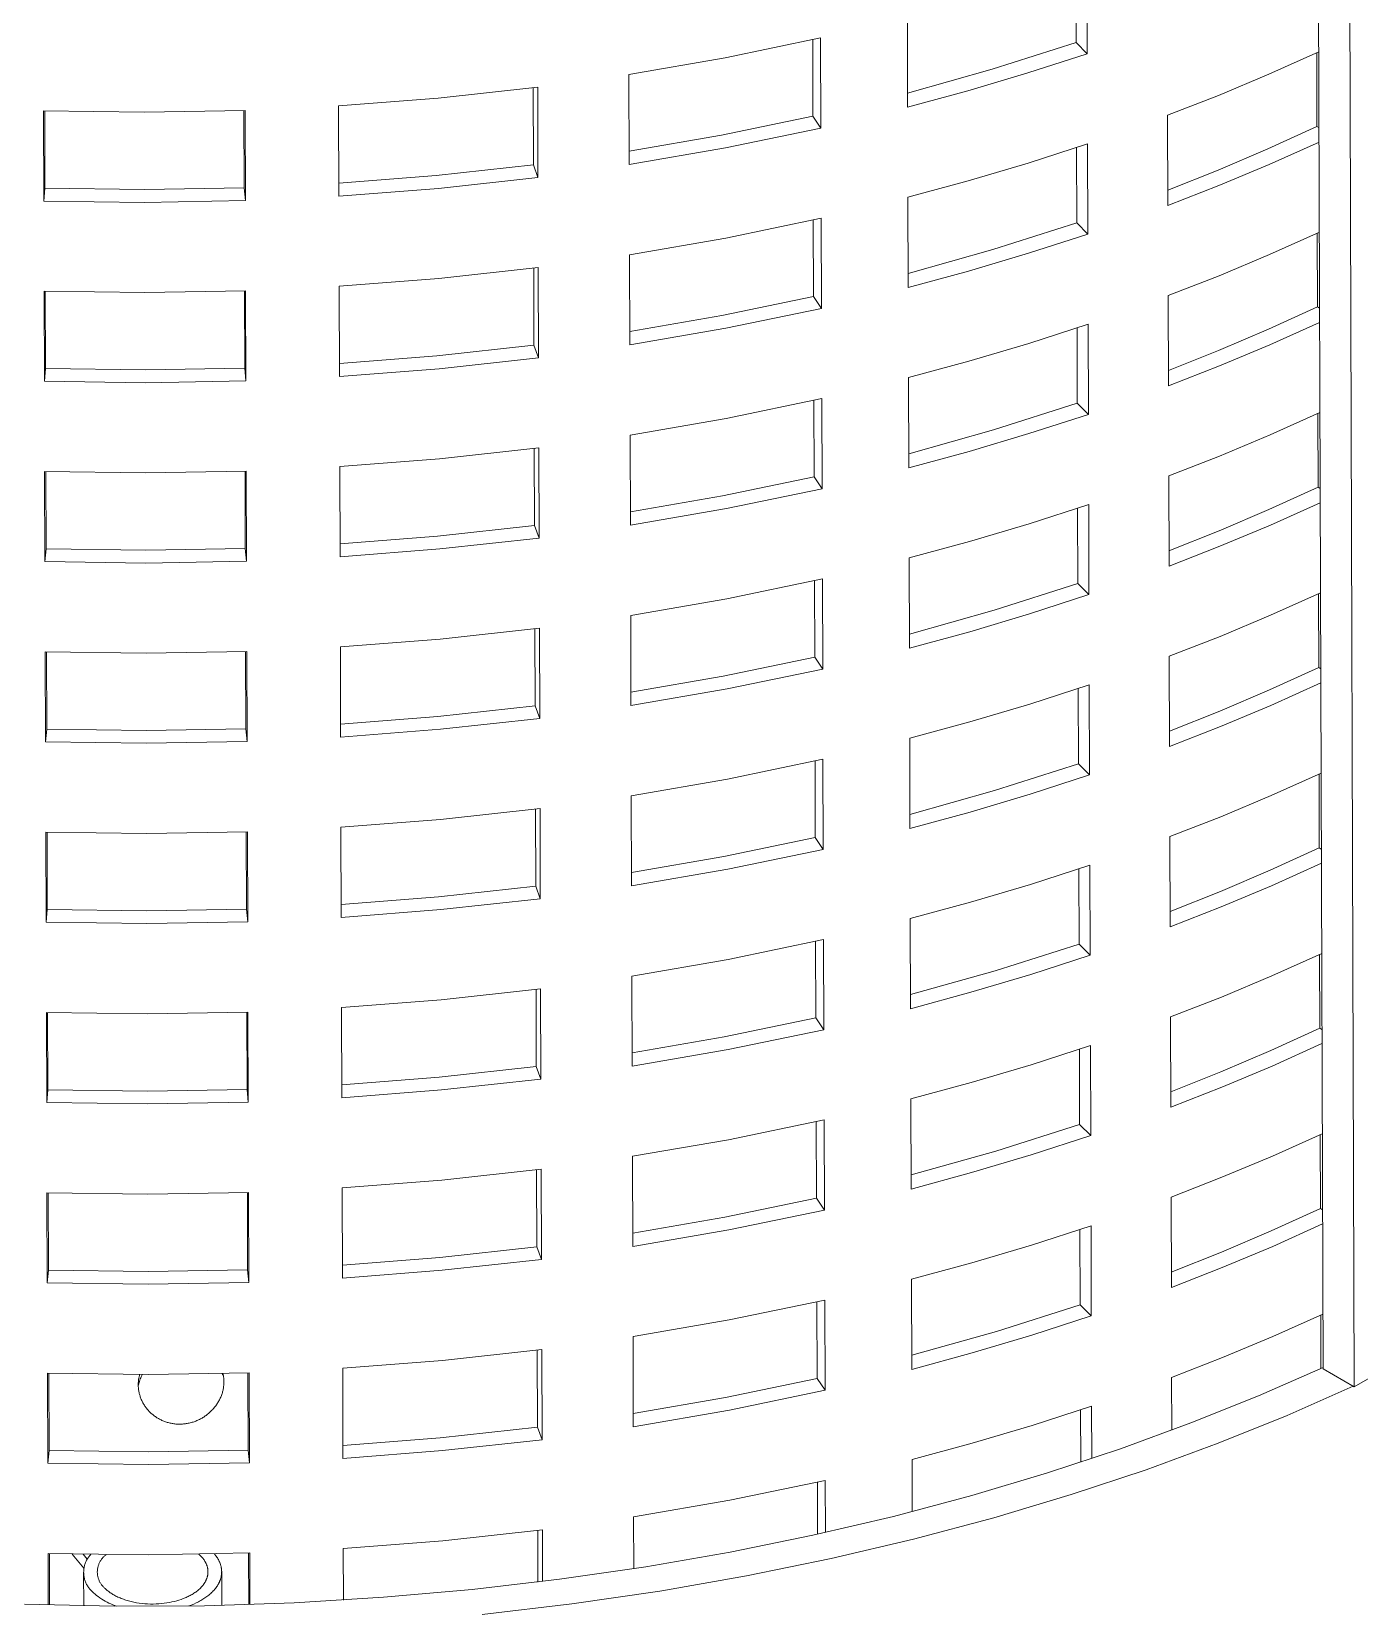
# Model space of a CAD drawing. Header units: inches. Extents: x -12 to 136, y -5 to 104.
# Drawn here: x 127.12 to 131.84, y 61.62 to 67.23 of the extents above; entities that cross this region are included whole.
import ezdxf

# ---------------------------------------------------------------- set-up
doc = ezdxf.new("R2010")
doc.units = ezdxf.units.IN
doc.layers.add('ZANO_R', color=7, linetype='Continuous', lineweight=0)

msp = doc.modelspace()

# ---------------------------------------------------------------- linework, layer by layer
at = {"layer": 'ZANO_R'}
for p, q in [((131.8254, 62.40631), (131.79017, 73.31544)), ((131.67918, 73.26937), (131.71404, 62.4706)), ((130.87426, 67.47149), (130.8753, 67.15063)), ((130.83498, 67.45833), (130.83585, 67.19004)), ((130.23633, 66.96063), (130.23529, 67.28149)), ((129.58692, 67.13623), (129.92685, 67.20681)), ((129.89871, 67.20051), (129.89958, 66.92847)), ((129.92685, 67.20681), (129.92789, 66.88595)), ((130.83585, 67.19004), (130.53754, 67.09517)), ((130.8753, 67.15063), (130.83585, 67.19004)), ((129.24483, 67.07696), (129.58692, 67.13623)), ((130.8753, 67.15063), (130.66385, 67.0822)), ((131.52148, 67.07748), (131.69891, 67.15713)), ((131.69174, 67.1538), (131.69259, 66.8914)), ((129.24587, 66.75611), (129.24483, 67.07696)), ((130.53754, 67.09517), (130.23617, 67.01057)), ((130.66385, 67.0822), (130.45082, 67.01886)), ((131.34214, 67.00224), (131.52148, 67.07748)), ((128.56659, 66.99228), (128.9202, 67.03112)), ((128.9039, 67.02908), (128.90478, 66.75485)), ((128.9202, 67.03112), (128.92124, 66.71026)), ((128.21193, 66.96462), (128.56659, 66.99228)), ((128.21296, 66.64377), (128.21193, 66.96462)), ((130.45082, 67.01886), (130.23633, 66.96063)), ((131.161, 66.93146), (131.34214, 67.00224)), ((127.16304, 66.62639), (127.16201, 66.94724)), ((127.16201, 66.94724), (127.52057, 66.94243)), ((127.16727, 66.67196), (127.16638, 66.94712)), ((127.52057, 66.94243), (127.87911, 66.94875)), ((127.87504, 66.94861), (127.87593, 66.67345)), ((127.87911, 66.94875), (127.88014, 66.62789)), ((129.89958, 66.92847), (129.57366, 66.86064)), ((129.92789, 66.88595), (129.89958, 66.92847)), ((131.16203, 66.6106), (131.161, 66.93146)), ((129.57366, 66.86064), (129.24572, 66.80332)), ((129.92789, 66.88595), (129.58795, 66.81538)), ((131.69259, 66.8914), (131.51758, 66.81153)), ((131.69978, 66.88628), (131.69259, 66.8914)), ((129.58795, 66.81538), (129.24587, 66.75611)), ((130.66488, 66.76134), (130.87633, 66.82978)), ((130.83705, 66.81662), (130.83792, 66.54833)), ((130.87633, 66.82978), (130.87737, 66.50892)), ((131.51758, 66.81153), (131.34063, 66.73606)), ((131.69995, 66.83627), (131.52252, 66.75662)), ((128.90478, 66.75485), (128.55931, 66.71684)), ((128.92124, 66.71026), (128.90478, 66.75485)), ((130.45185, 66.698), (130.66488, 66.76134)), ((131.52252, 66.75662), (131.34318, 66.68138)), ((128.55931, 66.71684), (128.21281, 66.68964)), ((128.92124, 66.71026), (128.56763, 66.67143)), ((130.23737, 66.63978), (130.45185, 66.698)), ((131.34063, 66.73606), (131.16186, 66.66503)), ((127.16304, 66.62639), (127.16727, 66.67196)), ((127.52161, 66.6672), (127.16727, 66.67196)), ((127.87593, 66.67345), (127.52161, 66.6672)), ((127.88014, 66.62789), (127.87593, 66.67345)), ((128.56763, 66.67143), (128.21296, 66.64377)), ((130.2384, 66.31892), (130.23737, 66.63978)), ((131.34318, 66.68138), (131.16203, 66.6106)), ((127.52161, 66.62157), (127.16304, 66.62639)), ((127.88014, 66.62789), (127.52161, 66.62157)), ((129.58899, 66.49452), (129.92892, 66.56509)), ((129.90078, 66.55879), (129.90166, 66.28676)), ((129.92892, 66.56509), (129.92996, 66.24424)), ((130.83792, 66.54833), (130.53962, 66.45346)), ((130.87737, 66.50892), (130.83792, 66.54833)), ((129.2469, 66.43525), (129.58899, 66.49452)), ((130.87737, 66.50892), (130.66592, 66.44049)), ((131.52356, 66.43576), (131.70098, 66.51541)), ((131.69381, 66.51209), (131.69466, 66.24969)), ((129.24794, 66.11439), (129.2469, 66.43525)), ((130.53962, 66.45346), (130.23824, 66.36885)), ((130.66592, 66.44049), (130.45289, 66.37714)), ((131.34421, 66.36053), (131.52356, 66.43576)), ((128.214, 66.32291), (128.56866, 66.35057)), ((128.56866, 66.35057), (128.92228, 66.38941)), ((128.90597, 66.38736), (128.90685, 66.11314)), ((128.92228, 66.38941), (128.92331, 66.06855)), ((130.45289, 66.37714), (130.2384, 66.31892)), ((131.16307, 66.28974), (131.34421, 66.36053)), ((127.16512, 65.98467), (127.16408, 66.30553)), ((127.16408, 66.30553), (127.52264, 66.30071)), ((127.16934, 66.03025), (127.16845, 66.3054)), ((127.52264, 66.30071), (127.88118, 66.30703)), ((127.87712, 66.3069), (127.878, 66.03173)), ((127.88118, 66.30703), (127.88222, 65.98618)), ((128.21503, 66.00206), (128.214, 66.32291)), ((129.90166, 66.28676), (129.57573, 66.21892)), ((129.92996, 66.24424), (129.59003, 66.17366)), ((129.92996, 66.24424), (129.90166, 66.28676)), ((131.1641, 65.96889), (131.16307, 66.28974)), ((131.69466, 66.24969), (131.51965, 66.16982)), ((131.70186, 66.24456), (131.69466, 66.24969)), ((129.57573, 66.21892), (129.24779, 66.16161)), ((130.66695, 66.11963), (130.8784, 66.18806)), ((130.8784, 66.18806), (130.87944, 65.86721)), ((131.70202, 66.19456), (131.52459, 66.11491)), ((129.59003, 66.17366), (129.24794, 66.11439)), ((130.83912, 66.1749), (130.83999, 65.90661)), ((131.51965, 66.16982), (131.34271, 66.09434)), ((128.56138, 66.07513), (128.21489, 66.04792)), ((128.90685, 66.11314), (128.56138, 66.07513)), ((128.92331, 66.06855), (128.5697, 66.02971)), ((128.92331, 66.06855), (128.90685, 66.11314)), ((130.45392, 66.05629), (130.66695, 66.11963)), ((131.34271, 66.09434), (131.16393, 66.02332)), ((131.52459, 66.11491), (131.34525, 66.03967)), ((127.16512, 65.98467), (127.16934, 66.03025)), ((127.52368, 66.02549), (127.16934, 66.03025)), ((127.878, 66.03173), (127.52368, 66.02549)), ((127.88222, 65.98618), (127.878, 66.03173)), ((128.5697, 66.02971), (128.21503, 66.00206)), ((130.23944, 65.99806), (130.45392, 66.05629)), ((131.34525, 66.03967), (131.1641, 65.96889)), ((127.52368, 65.97986), (127.16512, 65.98467)), ((127.88222, 65.98618), (127.52368, 65.97986)), ((130.24047, 65.67721), (130.23944, 65.99806)), ((129.59106, 65.85281), (129.931, 65.92338)), ((129.90285, 65.91708), (129.90373, 65.64504)), ((129.931, 65.92338), (129.93203, 65.60252)), ((130.83999, 65.90661), (130.54169, 65.81174)), ((130.87944, 65.86721), (130.83999, 65.90661)), ((129.24898, 65.79354), (129.59106, 65.85281)), ((130.87944, 65.86721), (130.66799, 65.79877)), ((131.52563, 65.79405), (131.70305, 65.8737)), ((131.69588, 65.87037), (131.69673, 65.60797)), ((129.25001, 65.47268), (129.24898, 65.79354)), ((130.54169, 65.81174), (130.24031, 65.72714)), ((130.66799, 65.79877), (130.45496, 65.73543)), ((131.34629, 65.71881), (131.52563, 65.79405)), ((128.57073, 65.70886), (128.92435, 65.74769)), ((128.90804, 65.74565), (128.90892, 65.47142)), ((128.92435, 65.74769), (128.92538, 65.42684)), ((130.45496, 65.73543), (130.24047, 65.67721)), ((128.21607, 65.6812), (128.57073, 65.70886)), ((128.21711, 65.36034), (128.21607, 65.6812)), ((131.16514, 65.64803), (131.34629, 65.71881)), ((127.16719, 65.34296), (127.16615, 65.66382)), ((127.16615, 65.66382), (127.52471, 65.659)), ((127.17141, 65.38853), (127.17052, 65.66369)), ((127.52471, 65.659), (127.88325, 65.66532)), ((127.87919, 65.66519), (127.88008, 65.39002)), ((127.88325, 65.66532), (127.88429, 65.34446)), ((129.90373, 65.64504), (129.5778, 65.57721)), ((129.93203, 65.60252), (129.90373, 65.64504)), ((131.16618, 65.32717), (131.16514, 65.64803)), ((129.5778, 65.57721), (129.24986, 65.5199)), ((129.93203, 65.60252), (129.5921, 65.53195)), ((131.69673, 65.60797), (131.52172, 65.5281)), ((131.70393, 65.60285), (131.69673, 65.60797)), ((129.5921, 65.53195), (129.25001, 65.47268)), ((130.66903, 65.47792), (130.88048, 65.54635)), ((130.8412, 65.53319), (130.84206, 65.2649)), ((130.88048, 65.54635), (130.88151, 65.22549)), ((131.52172, 65.5281), (131.34478, 65.45263)), ((131.70409, 65.55284), (131.52666, 65.47319)), ((128.90892, 65.47142), (128.56345, 65.43342)), ((128.92538, 65.42684), (128.90892, 65.47142)), ((130.456, 65.41457), (130.66903, 65.47792)), ((131.34478, 65.45263), (131.166, 65.3816)), ((131.52666, 65.47319), (131.34732, 65.39796)), ((128.56345, 65.43342), (128.21696, 65.40621)), ((128.92538, 65.42684), (128.57177, 65.388)), ((130.24151, 65.35635), (130.456, 65.41457)), ((131.34732, 65.39796), (131.16618, 65.32717)), ((127.16719, 65.34296), (127.17141, 65.38853)), ((127.52575, 65.33814), (127.16719, 65.34296)), ((127.52576, 65.38377), (127.17141, 65.38853)), ((127.88429, 65.34446), (127.52575, 65.33814)), ((127.88008, 65.39002), (127.52576, 65.38377)), ((127.88429, 65.34446), (127.88008, 65.39002)), ((128.57177, 65.388), (128.21711, 65.36034)), ((130.24255, 65.03549), (130.24151, 65.35635)), ((129.59313, 65.21109), (129.93307, 65.28167)), ((129.90492, 65.27537), (129.9058, 65.00333)), ((129.93307, 65.28167), (129.9341, 64.96081)), ((130.84206, 65.2649), (130.54376, 65.17003)), ((130.88151, 65.22549), (130.84206, 65.2649)), ((131.5277, 65.15234), (131.70513, 65.23199)), ((131.69796, 65.22866), (131.6988, 64.96626)), ((129.25105, 65.15182), (129.59313, 65.21109)), ((130.54376, 65.17003), (130.24238, 65.08543)), ((130.88151, 65.22549), (130.67006, 65.15706)), ((129.25208, 64.83097), (129.25105, 65.15182)), ((130.67006, 65.15706), (130.45703, 65.09372)), ((131.34836, 65.0771), (131.5277, 65.15234)), ((128.21814, 65.03949), (128.57281, 65.06714)), ((128.57281, 65.06714), (128.92642, 65.10598)), ((128.91011, 65.10394), (128.911, 64.82971)), ((128.92642, 65.10598), (128.92746, 64.78512)), ((130.45703, 65.09372), (130.24255, 65.03549)), ((131.16721, 65.00632), (131.34836, 65.0771)), ((127.16926, 64.70125), (127.16822, 65.0221)), ((127.16822, 65.0221), (127.52679, 65.01729)), ((127.17349, 64.74682), (127.1726, 65.02198)), ((127.52679, 65.01729), (127.88532, 65.02361)), ((127.88126, 65.02347), (127.88215, 64.74831)), ((127.88532, 65.02361), (127.88636, 64.70275)), ((128.21918, 64.71863), (128.21814, 65.03949)), ((129.9058, 65.00333), (129.57987, 64.9355)), ((129.9341, 64.96081), (129.9058, 65.00333)), ((131.16825, 64.68546), (131.16721, 65.00632)), ((129.9341, 64.96081), (129.59417, 64.89024)), ((131.6988, 64.96626), (131.5238, 64.88639)), ((131.706, 64.96114), (131.6988, 64.96626)), ((129.57987, 64.9355), (129.25193, 64.87818)), ((129.59417, 64.89024), (129.25208, 64.83097)), ((130.6711, 64.8362), (130.88255, 64.90464)), ((130.84327, 64.89148), (130.84414, 64.62319)), ((130.88255, 64.90464), (130.88358, 64.58378)), ((131.70616, 64.91113), (131.52874, 64.83148)), ((130.45807, 64.77286), (130.6711, 64.8362)), ((131.5238, 64.88639), (131.34685, 64.81092)), ((128.56552, 64.7917), (128.21903, 64.7645)), ((128.911, 64.82971), (128.56552, 64.7917)), ((128.92746, 64.78512), (128.57384, 64.74629)), ((128.92746, 64.78512), (128.911, 64.82971)), ((131.34685, 64.81092), (131.16807, 64.73989)), ((131.52874, 64.83148), (131.34939, 64.75624)), ((127.16926, 64.70125), (127.17349, 64.74682)), ((127.52783, 64.74206), (127.17349, 64.74682)), ((127.88215, 64.74831), (127.52783, 64.74206)), ((127.88636, 64.70275), (127.88215, 64.74831)), ((128.57384, 64.74629), (128.21918, 64.71863)), ((130.24358, 64.71464), (130.45807, 64.77286)), ((131.34939, 64.75624), (131.16825, 64.68546)), ((127.52782, 64.69643), (127.16926, 64.70125)), ((127.88636, 64.70275), (127.52782, 64.69643)), ((130.24462, 64.39378), (130.24358, 64.71464)), ((129.59521, 64.56938), (129.93514, 64.63995)), ((129.90699, 64.63365), (129.90787, 64.36162)), ((129.93514, 64.63995), (129.93618, 64.3191)), ((130.84414, 64.62319), (130.54583, 64.52832)), ((130.88358, 64.58378), (130.84414, 64.62319)), ((129.25312, 64.51011), (129.59521, 64.56938)), ((130.88358, 64.58378), (130.67213, 64.51535)), ((131.52977, 64.51062), (131.7072, 64.59027)), ((131.70003, 64.58695), (131.70088, 64.32455)), ((129.25416, 64.18925), (129.25312, 64.51011)), ((130.54583, 64.52832), (130.24446, 64.44372)), ((130.67213, 64.51535), (130.4591, 64.452)), ((131.35043, 64.43539), (131.52977, 64.51062)), ((128.57488, 64.42543), (128.92849, 64.46427)), ((128.91218, 64.46222), (128.91307, 64.188)), ((128.92849, 64.46427), (128.92953, 64.14341)), ((130.4591, 64.452), (130.24462, 64.39378)), ((128.22021, 64.39777), (128.57488, 64.42543)), ((128.22125, 64.07692), (128.22021, 64.39777)), ((131.16928, 64.3646), (131.35043, 64.43539)), ((127.17133, 64.05953), (127.1703, 64.38039)), ((127.1703, 64.38039), (127.52886, 64.37557)), ((127.17556, 64.10511), (127.17467, 64.38026)), ((127.52886, 64.37557), (127.8874, 64.3819)), ((127.88333, 64.38176), (127.88422, 64.10659)), ((127.8874, 64.3819), (127.88843, 64.06104)), ((129.90787, 64.36162), (129.58194, 64.29378)), ((129.93618, 64.3191), (129.90787, 64.36162)), ((131.17032, 64.04375), (131.16928, 64.3646)), ((129.58194, 64.29378), (129.254, 64.23647)), ((129.93618, 64.3191), (129.59624, 64.24852)), ((131.70088, 64.32455), (131.52587, 64.24468)), ((131.70807, 64.31942), (131.70088, 64.32455)), ((129.59624, 64.24852), (129.25416, 64.18925)), ((130.67317, 64.19449), (130.88462, 64.26292)), ((130.84534, 64.24977), (130.84621, 63.98147)), ((130.88462, 64.26292), (130.88566, 63.94207)), ((131.52587, 64.24468), (131.34892, 64.16921)), ((131.70823, 64.26942), (131.53081, 64.18977)), ((128.91307, 64.188), (128.56759, 64.14999)), ((128.92953, 64.14341), (128.91307, 64.188)), ((130.46014, 64.13115), (130.67317, 64.19449)), ((131.34892, 64.16921), (131.17014, 64.09818)), ((131.53081, 64.18977), (131.35147, 64.11453)), ((127.17133, 64.05953), (127.17556, 64.10511)), ((127.5299, 64.10035), (127.17556, 64.10511)), ((127.88422, 64.10659), (127.5299, 64.10035)), ((127.88843, 64.06104), (127.88422, 64.10659)), ((128.56759, 64.14999), (128.2211, 64.12278)), ((128.57591, 64.10457), (128.22125, 64.07692)), ((128.92953, 64.14341), (128.57591, 64.10457)), ((130.24565, 64.07292), (130.46014, 64.13115)), ((131.35147, 64.11453), (131.17032, 64.04375)), ((127.52989, 64.05472), (127.17133, 64.05953)), ((127.88843, 64.06104), (127.52989, 64.05472)), ((130.24669, 63.75207), (130.24565, 64.07292)), ((129.59728, 63.92767), (129.93721, 63.99824)), ((129.93721, 63.99824), (129.93825, 63.67739)), ((129.90907, 63.99194), (129.90994, 63.7199)), ((130.84621, 63.98147), (130.5479, 63.8866)), ((130.88566, 63.94207), (130.67421, 63.87363)), ((130.88566, 63.94207), (130.84621, 63.98147)), ((131.53184, 63.86891), (131.70927, 63.94856)), ((131.7021, 63.94523), (131.70295, 63.68283)), ((129.25519, 63.8684), (129.59728, 63.92767)), ((130.5479, 63.8866), (130.24653, 63.802)), ((129.25623, 63.54754), (129.25519, 63.8684)), ((130.67421, 63.87363), (130.46118, 63.81029)), ((131.3525, 63.79367), (131.53184, 63.86891)), ((128.22229, 63.75606), (128.57695, 63.78372)), ((128.57695, 63.78372), (128.93056, 63.82255)), ((128.91426, 63.82051), (128.91514, 63.54628)), ((128.93056, 63.82255), (128.9316, 63.5017)), ((130.46118, 63.81029), (130.24669, 63.75207)), ((131.17136, 63.72289), (131.3525, 63.79367)), ((127.1734, 63.41782), (127.17237, 63.73868)), ((127.17237, 63.73868), (127.53093, 63.73386)), ((127.17763, 63.46339), (127.17674, 63.73855)), ((127.53093, 63.73386), (127.88947, 63.74018)), ((127.8854, 63.74005), (127.88629, 63.46488)), ((127.88947, 63.74018), (127.8905, 63.41933)), ((128.22332, 63.4352), (128.22229, 63.75606)), ((129.90994, 63.7199), (129.58402, 63.65207)), ((129.93825, 63.67739), (129.90994, 63.7199)), ((131.17239, 63.40204), (131.17136, 63.72289)), ((129.93825, 63.67739), (129.59831, 63.60681)), ((131.70295, 63.68283), (131.52794, 63.60296)), ((131.71014, 63.67771), (131.70295, 63.68283)), ((129.58402, 63.65207), (129.25608, 63.59476)), ((129.59831, 63.60681), (129.25623, 63.54754)), ((130.67524, 63.55278), (130.88669, 63.62121)), ((130.84741, 63.60805), (130.84828, 63.33976)), ((130.88669, 63.62121), (130.88773, 63.30035)), ((131.52794, 63.60296), (131.35099, 63.52749)), ((131.71031, 63.6277), (131.53288, 63.54806)), ((128.91514, 63.54628), (128.56967, 63.50828)), ((128.9316, 63.5017), (128.91514, 63.54628)), ((130.46221, 63.48943), (130.67524, 63.55278)), ((131.53288, 63.54806), (131.35354, 63.47282)), ((128.56967, 63.50828), (128.22317, 63.48107)), ((128.9316, 63.5017), (128.57799, 63.46286)), ((130.24773, 63.43121), (130.46221, 63.48943)), ((131.35099, 63.52749), (131.17222, 63.45646)), ((127.1734, 63.41782), (127.17763, 63.46339)), ((127.53197, 63.45863), (127.17763, 63.46339)), ((127.88629, 63.46488), (127.53197, 63.45863)), ((127.8905, 63.41933), (127.88629, 63.46488)), ((128.57799, 63.46286), (128.22332, 63.4352)), ((130.24876, 63.11035), (130.24773, 63.43121)), ((131.35354, 63.47282), (131.17239, 63.40204)), ((127.53197, 63.413), (127.1734, 63.41782)), ((127.8905, 63.41933), (127.53197, 63.413)), ((129.59935, 63.28595), (129.93928, 63.35653)), ((129.91114, 63.35023), (129.91202, 63.07819)), ((129.93928, 63.35653), (129.94032, 63.03567)), ((130.84828, 63.33976), (130.54998, 63.24489)), ((130.88773, 63.30035), (130.84828, 63.33976)), ((129.25726, 63.22668), (129.59935, 63.28595)), ((130.88773, 63.30035), (130.67628, 63.23192)), ((131.53392, 63.2272), (131.71134, 63.30685)), ((131.70417, 63.30352), (131.70502, 63.04112)), ((129.2583, 62.90583), (129.25726, 63.22668)), ((130.54998, 63.24489), (130.2486, 63.16029)), ((130.67628, 63.23192), (130.46325, 63.16858)), ((131.35457, 63.15196), (131.53392, 63.2272)), ((128.57902, 63.142), (128.93264, 63.18084)), ((128.91633, 63.1788), (128.91721, 62.90457)), ((128.93264, 63.18084), (128.93367, 62.85998)), ((130.46325, 63.16858), (130.24876, 63.11035)), ((131.17343, 63.08118), (131.35457, 63.15196)), ((127.17548, 62.77611), (127.17444, 63.09696)), ((127.17444, 63.09696), (127.533, 63.09215)), ((127.1797, 62.82168), (127.17881, 63.09684)), ((127.533, 63.09215), (127.89154, 63.09847)), ((127.88748, 63.09833), (127.88836, 62.82317)), ((127.89154, 63.09847), (127.89258, 62.77761)), ((128.22436, 63.11435), (128.57902, 63.142)), ((128.22539, 62.79349), (128.22436, 63.11435)), ((129.91202, 63.07819), (129.58609, 63.01036)), ((129.94032, 63.03567), (129.91202, 63.07819)), ((131.17446, 62.76032), (131.17343, 63.08118)), ((131.70502, 63.04112), (131.53001, 62.96125)), ((131.71222, 63.036), (131.70502, 63.04112)), ((129.58609, 63.01036), (129.25815, 62.95305)), ((129.94032, 63.03567), (129.60039, 62.9651)), ((131.71238, 62.98599), (131.53495, 62.90634)), ((129.60039, 62.9651), (129.2583, 62.90583)), ((130.67731, 62.91107), (130.88876, 62.9795)), ((130.84948, 62.96634), (130.85035, 62.69805)), ((130.88876, 62.9795), (130.8898, 62.65864)), ((131.53001, 62.96125), (131.35307, 62.88578)), ((128.91721, 62.90457), (128.57174, 62.86656)), ((128.93367, 62.85998), (128.91721, 62.90457)), ((130.46428, 62.84772), (130.67731, 62.91107)), ((131.35307, 62.88578), (131.17429, 62.81475)), ((131.53495, 62.90634), (131.35561, 62.8311)), ((127.17548, 62.77611), (127.1797, 62.82168)), ((127.53404, 62.81692), (127.1797, 62.82168)), ((127.88836, 62.82317), (127.53404, 62.81692)), ((127.89258, 62.77761), (127.88836, 62.82317)), ((128.57174, 62.86656), (128.22525, 62.83936)), ((128.58006, 62.82115), (128.22539, 62.79349)), ((128.93367, 62.85998), (128.58006, 62.82115)), ((130.2498, 62.7895), (130.46428, 62.84772)), ((131.35561, 62.8311), (131.17446, 62.76032)), ((127.53404, 62.77129), (127.17548, 62.77611)), ((127.89258, 62.77761), (127.53404, 62.77129)), ((130.25083, 62.46864), (130.2498, 62.7895)), ((129.60142, 62.64424), (129.94136, 62.71482)), ((129.91321, 62.70851), (129.91409, 62.43648)), ((129.94136, 62.71482), (129.94239, 62.39396)), ((130.85035, 62.69805), (130.55205, 62.60318)), ((130.8898, 62.65864), (130.67835, 62.59021)), ((130.8898, 62.65864), (130.85035, 62.69805)), ((131.53599, 62.58549), (131.71341, 62.66513)), ((131.70624, 62.66181), (131.70686, 62.47231)), ((129.25934, 62.58497), (129.60142, 62.64424)), ((130.55205, 62.60318), (130.25067, 62.51858)), ((130.67835, 62.59021), (130.46532, 62.52686)), ((128.58109, 62.50029), (128.93471, 62.53913)), ((128.9184, 62.53708), (128.91928, 62.26286)), ((128.93471, 62.53913), (128.93574, 62.21827)), ((129.26037, 62.26411), (129.25934, 62.58497)), ((131.35665, 62.51025), (131.53599, 62.58549)), ((128.22643, 62.47263), (128.58109, 62.50029)), ((130.46532, 62.52686), (130.25083, 62.46864)), ((131.1755, 62.43947), (131.35665, 62.51025)), ((132.03419, 62.52775), (131.8254, 62.40631)), ((127.17755, 62.13439), (127.17651, 62.45525)), ((127.17651, 62.45525), (127.53507, 62.45043)), ((127.18177, 62.17997), (127.18088, 62.45513)), ((127.49956, 62.42494), (127.49927, 62.42062)), ((127.49998, 62.42924), (127.49956, 62.42494)), ((127.50054, 62.43352), (127.49998, 62.42924)), ((127.50125, 62.43779), (127.50054, 62.43352)), ((127.50209, 62.44203), (127.50125, 62.43779)), ((127.50204, 62.42157), (127.50327, 62.42584)), ((127.50307, 62.44624), (127.50209, 62.44203)), ((127.50419, 62.45041), (127.50307, 62.44624)), ((127.50327, 62.42584), (127.50464, 62.43008)), ((127.50464, 62.43008), (127.50616, 62.43426)), ((127.50616, 62.43426), (127.50781, 62.43839)), ((127.50781, 62.43839), (127.50961, 62.44246)), ((127.50961, 62.44246), (127.51154, 62.44647)), ((127.51154, 62.44647), (127.51361, 62.45041)), ((127.53507, 62.45043), (127.89361, 62.45676)), ((127.79759, 62.45397), (127.79921, 62.45076)), ((127.79921, 62.45076), (127.80073, 62.44751)), ((127.80109, 62.4499), (127.80014, 62.45403)), ((127.80073, 62.44751), (127.80216, 62.44422)), ((127.80189, 62.44574), (127.80109, 62.4499)), ((127.80256, 62.44156), (127.80189, 62.44574)), ((127.80309, 62.43736), (127.80256, 62.44156)), ((127.80349, 62.43314), (127.80309, 62.43736)), ((127.80374, 62.42891), (127.80349, 62.43314)), ((127.80385, 62.42467), (127.80374, 62.42891)), ((127.80382, 62.42043), (127.80385, 62.42467)), ((127.88955, 62.45662), (127.89044, 62.18145)), ((127.89361, 62.45676), (127.89465, 62.1359)), ((128.22747, 62.15178), (128.22643, 62.47263)), ((129.91409, 62.43648), (129.58816, 62.36864)), ((129.94239, 62.39396), (129.91409, 62.43648)), ((131.17611, 62.25192), (131.1755, 62.43947)), ((131.71403, 62.47561), (131.48449, 62.37448)), ((131.71404, 62.4706), (131.8254, 62.40631)), ((127.49927, 62.42062), (127.49914, 62.4163)), ((127.49914, 62.4163), (127.49914, 62.41198)), ((127.49914, 62.41198), (127.49928, 62.40766)), ((127.49925, 62.40852), (127.50003, 62.4129)), ((127.49928, 62.40766), (127.49957, 62.40335)), ((127.49957, 62.40335), (127.5, 62.39905)), ((127.5, 62.39905), (127.50041, 62.39585)), ((127.50003, 62.4129), (127.50096, 62.41725)), ((127.50041, 62.39585), (127.5009, 62.39266)), ((127.5009, 62.39266), (127.50146, 62.38948)), ((127.50096, 62.41725), (127.50204, 62.42157)), ((127.50146, 62.38948), (127.50211, 62.38632)), ((127.50211, 62.38632), (127.50282, 62.38317)), ((127.50282, 62.38317), (127.50362, 62.38004)), ((127.50362, 62.38004), (127.50448, 62.37693)), ((127.50448, 62.37693), (127.50542, 62.37385)), ((127.50542, 62.37385), (127.50647, 62.37067)), ((127.50647, 62.37067), (127.5076, 62.36753)), ((127.5076, 62.36753), (127.5088, 62.36441)), ((127.78956, 62.36293), (127.79105, 62.36609)), ((127.79105, 62.36609), (127.79247, 62.36928)), ((127.79247, 62.36928), (127.79381, 62.3725)), ((127.79381, 62.3725), (127.79507, 62.37576)), ((127.79507, 62.37576), (127.79625, 62.37905)), ((127.79625, 62.37905), (127.79735, 62.38236)), ((127.79735, 62.38236), (127.7983, 62.38547)), ((127.7983, 62.38547), (127.79918, 62.3886)), ((127.79918, 62.3886), (127.79999, 62.39176)), ((127.79999, 62.39176), (127.80073, 62.39493)), ((127.80073, 62.39493), (127.80138, 62.39811)), ((127.80138, 62.39811), (127.80197, 62.40132)), ((127.80197, 62.40132), (127.80247, 62.40453)), ((127.80247, 62.40453), (127.8029, 62.40776)), ((127.8029, 62.40776), (127.80335, 62.41197)), ((127.80335, 62.41197), (127.80366, 62.4162)), ((127.80366, 62.4162), (127.80382, 62.42043)), ((129.58816, 62.36864), (129.26022, 62.31133)), ((129.94239, 62.39396), (129.60246, 62.32338)), ((131.48449, 62.37448), (131.24437, 62.27781)), ((131.82132, 62.40867), (131.58656, 62.30486)), ((127.5088, 62.36441), (127.51008, 62.36133)), ((127.51008, 62.36133), (127.51143, 62.35827)), ((127.51143, 62.35827), (127.51286, 62.35525)), ((127.51286, 62.35525), (127.51436, 62.35226)), ((127.51436, 62.35226), (127.51593, 62.34931)), ((127.51593, 62.34931), (127.51755, 62.34643)), ((127.51755, 62.34643), (127.51924, 62.34359)), ((127.51924, 62.34359), (127.521, 62.34079)), ((127.521, 62.34079), (127.52282, 62.33802)), ((127.52282, 62.33802), (127.52471, 62.33531)), ((127.52471, 62.33531), (127.52666, 62.33263)), ((127.52666, 62.33263), (127.52867, 62.33001)), ((127.52867, 62.33001), (127.53073, 62.32743)), ((127.53073, 62.32743), (127.53286, 62.32489)), ((127.53286, 62.32489), (127.53505, 62.32241)), ((127.53505, 62.32241), (127.53729, 62.31997)), ((127.53729, 62.31997), (127.53959, 62.31759)), ((127.53959, 62.31759), (127.54194, 62.31526)), ((127.54194, 62.31526), (127.54434, 62.31299)), ((127.54434, 62.31299), (127.54679, 62.31077)), ((127.54679, 62.31077), (127.5493, 62.30861)), ((127.74603, 62.30891), (127.7487, 62.31108)), ((127.7487, 62.31108), (127.75132, 62.31332)), ((127.75132, 62.31332), (127.75394, 62.31565)), ((127.75394, 62.31565), (127.75651, 62.31804)), ((127.75651, 62.31804), (127.75903, 62.32048)), ((127.75903, 62.32048), (127.76149, 62.32297)), ((127.76149, 62.32297), (127.7639, 62.32552)), ((127.7639, 62.32552), (127.76625, 62.32812)), ((127.76625, 62.32812), (127.76854, 62.33077)), ((127.76854, 62.33077), (127.77077, 62.33347)), ((127.77077, 62.33347), (127.77295, 62.33622)), ((127.77295, 62.33622), (127.77506, 62.33901)), ((127.77506, 62.33901), (127.77711, 62.34186)), ((127.77711, 62.34186), (127.77909, 62.34474)), ((127.77909, 62.34474), (127.78101, 62.34768)), ((127.78101, 62.34768), (127.78286, 62.35065)), ((127.78286, 62.35065), (127.78465, 62.35367)), ((127.78465, 62.35367), (127.78636, 62.35672)), ((127.78636, 62.35672), (127.788, 62.35981)), ((127.788, 62.35981), (127.78956, 62.36293)), ((129.60246, 62.32338), (129.26037, 62.26411)), ((130.67939, 62.26935), (130.89084, 62.33778)), ((130.85156, 62.32463), (130.85216, 62.13799)), ((130.89084, 62.33778), (130.89144, 62.15105)), ((127.5493, 62.30861), (127.55191, 62.30645)), ((127.55191, 62.30645), (127.55457, 62.30436)), ((127.55457, 62.30436), (127.55728, 62.30233)), ((127.55728, 62.30233), (127.56003, 62.30036)), ((127.56003, 62.30036), (127.56283, 62.29846)), ((127.56283, 62.29846), (127.56567, 62.29662)), ((127.56567, 62.29662), (127.56856, 62.29484)), ((127.56856, 62.29484), (127.57148, 62.29313)), ((127.57148, 62.29313), (127.57444, 62.29149)), ((127.57444, 62.29149), (127.57744, 62.28992)), ((127.57744, 62.28992), (127.58047, 62.28841)), ((127.58047, 62.28841), (127.58354, 62.28698)), ((127.58354, 62.28698), (127.58663, 62.28561)), ((127.58663, 62.28561), (127.58976, 62.28431)), ((127.58976, 62.28431), (127.59292, 62.28309)), ((127.59292, 62.28309), (127.5961, 62.28194)), ((127.5961, 62.28194), (127.59935, 62.28085)), ((127.59935, 62.28085), (127.60261, 62.27983)), ((127.60261, 62.27983), (127.6059, 62.27889)), ((127.6059, 62.27889), (127.60921, 62.27802)), ((127.60921, 62.27802), (127.61254, 62.27723)), ((127.61254, 62.27723), (127.61589, 62.27652)), ((127.61589, 62.27652), (127.61925, 62.27588)), ((127.61925, 62.27588), (127.62263, 62.27532)), ((127.62263, 62.27532), (127.62597, 62.27484)), ((127.62597, 62.27484), (127.62932, 62.27443)), ((127.62932, 62.27443), (127.63268, 62.27409)), ((127.63268, 62.27409), (127.63605, 62.27384)), ((127.63605, 62.27384), (127.63942, 62.27365)), ((127.63942, 62.27365), (127.6428, 62.27354)), ((127.6428, 62.27354), (127.64617, 62.2735)), ((127.64617, 62.2735), (127.64955, 62.27354)), ((127.64955, 62.27354), (127.65298, 62.27365)), ((127.65298, 62.27365), (127.65642, 62.27384)), ((127.65642, 62.27384), (127.65984, 62.27411)), ((127.65984, 62.27411), (127.66326, 62.27445)), ((127.66326, 62.27445), (127.66668, 62.27487)), ((127.66668, 62.27487), (127.67008, 62.27536)), ((127.67008, 62.27536), (127.67347, 62.27592)), ((127.67347, 62.27592), (127.67685, 62.27656)), ((127.67685, 62.27656), (127.68038, 62.27731)), ((127.68038, 62.27731), (127.68389, 62.27814)), ((127.68389, 62.27814), (127.68739, 62.27905)), ((127.68739, 62.27905), (127.69086, 62.28004)), ((127.69086, 62.28004), (127.69431, 62.28111)), ((127.69431, 62.28111), (127.69773, 62.28225)), ((127.69773, 62.28225), (127.70113, 62.28347)), ((127.70113, 62.28347), (127.7045, 62.28476)), ((127.7045, 62.28476), (127.70769, 62.28607)), ((127.70769, 62.28607), (127.71084, 62.28744)), ((127.71084, 62.28744), (127.71397, 62.28888)), ((127.71397, 62.28888), (127.71707, 62.29039)), ((127.71707, 62.29039), (127.72013, 62.29196)), ((127.72013, 62.29196), (127.72316, 62.2936)), ((127.72316, 62.2936), (127.72616, 62.2953)), ((127.72616, 62.2953), (127.72912, 62.29706)), ((127.72912, 62.29706), (127.73204, 62.29889)), ((127.73204, 62.29889), (127.73492, 62.30077)), ((127.73492, 62.30077), (127.73776, 62.30272)), ((127.73776, 62.30272), (127.74056, 62.30472)), ((127.74056, 62.30472), (127.74332, 62.30678)), ((127.74332, 62.30678), (127.74603, 62.30891)), ((128.91928, 62.26286), (128.57381, 62.22485)), ((128.93574, 62.21827), (128.91928, 62.26286)), ((130.46636, 62.20601), (130.67939, 62.26935)), ((131.24437, 62.27781), (130.99399, 62.1861)), ((131.58656, 62.30486), (131.34092, 62.20561)), ((128.57381, 62.22485), (128.22732, 62.19764)), ((128.93574, 62.21827), (128.58213, 62.17943)), ((130.25187, 62.14778), (130.46636, 62.20601)), ((131.34092, 62.20561), (131.08475, 62.11143)), ((127.17755, 62.13439), (127.18177, 62.17997)), ((127.53612, 62.17521), (127.18177, 62.17997)), ((127.89044, 62.18145), (127.53612, 62.17521)), ((127.89465, 62.1359), (127.89044, 62.18145)), ((128.58213, 62.17943), (128.22747, 62.15178)), ((130.25247, 61.96243), (130.25187, 62.14778)), ((130.99399, 62.1861), (130.73374, 62.09983)), ((127.53611, 62.12958), (127.17755, 62.13439)), ((127.89465, 62.1359), (127.53611, 62.12958)), ((130.73374, 62.09983), (130.46413, 62.01948)), ((131.08475, 62.11143), (130.81844, 62.02281)), ((129.60349, 62.00253), (129.94343, 62.0731)), ((129.91528, 62.0668), (129.91588, 61.88199)), ((129.94343, 62.0731), (129.94402, 61.88825)), ((129.26141, 61.94326), (129.60349, 62.00253)), ((130.46413, 62.01948), (130.1857, 61.94549)), ((130.81844, 62.02281), (130.54249, 61.94024)), ((129.262, 61.75923), (129.26141, 61.94326)), ((130.1857, 61.94549), (129.89913, 61.87831)), ((130.54249, 61.94024), (130.25748, 61.86419)), ((128.58317, 61.85858), (128.93678, 61.89741)), ((128.92047, 61.89537), (128.92106, 61.71164)), ((128.93678, 61.89741), (128.93737, 61.71367)), ((129.89913, 61.87831), (129.60514, 61.81833)), ((130.25748, 61.86419), (129.96409, 61.7951)), ((127.17918, 61.63026), (127.17858, 61.81354)), ((127.17858, 61.81354), (127.53715, 61.80872)), ((127.18355, 61.63014), (127.18296, 61.81341)), ((127.30606, 61.76101), (127.26419, 61.81137)), ((127.31791, 61.79274), (127.30322, 61.8106)), ((127.32414, 61.80284), (127.32613, 61.80534)), ((127.32613, 61.80534), (127.3282, 61.80778)), ((127.3282, 61.80778), (127.33036, 61.81014)), ((127.37928, 61.80448), (127.38129, 61.80619)), ((127.38129, 61.80619), (127.38335, 61.80783)), ((127.38335, 61.80783), (127.38548, 61.8094)), ((127.53715, 61.80872), (127.89568, 61.81504)), ((127.71491, 61.81046), (127.71709, 61.8085)), ((127.71709, 61.8085), (127.71922, 61.80649)), ((127.71922, 61.80649), (127.72143, 61.80431)), ((127.77002, 61.81156), (127.77232, 61.80882)), ((127.77232, 61.80882), (127.77454, 61.80603)), ((127.77454, 61.80603), (127.77667, 61.8032)), ((127.89162, 61.81491), (127.89221, 61.63164)), ((127.89568, 61.81504), (127.89628, 61.63177)), ((128.2285, 61.83092), (128.58317, 61.85858)), ((128.22909, 61.64756), (128.2285, 61.83092)), ((129.60514, 61.81833), (129.30452, 61.76594)), ((127.30496, 61.74631), (127.30501, 61.74951)), ((127.30501, 61.74951), (127.30517, 61.7527)), ((127.30517, 61.7527), (127.30545, 61.75589)), ((127.30545, 61.75589), (127.30583, 61.75907)), ((127.30583, 61.75907), (127.30633, 61.76223)), ((127.30633, 61.76223), (127.30693, 61.76537)), ((127.30693, 61.76537), (127.30764, 61.76849)), ((127.30764, 61.76849), (127.30845, 61.77158)), ((127.30845, 61.77158), (127.30938, 61.77464)), ((127.30938, 61.77464), (127.3104, 61.77767)), ((127.3104, 61.77767), (127.31154, 61.78066)), ((127.31154, 61.78066), (127.31277, 61.78361)), ((127.31277, 61.78361), (127.3141, 61.78652)), ((127.3141, 61.78652), (127.31554, 61.78938)), ((127.31554, 61.78938), (127.31707, 61.79219)), ((127.31707, 61.79219), (127.3187, 61.79494)), ((127.3187, 61.79494), (127.32042, 61.79764)), ((127.32042, 61.79764), (127.32223, 61.80027)), ((127.32223, 61.80027), (127.32414, 61.80284)), ((127.35355, 61.74857), (127.35364, 61.75121)), ((127.35364, 61.75121), (127.35381, 61.75384)), ((127.35381, 61.75384), (127.35408, 61.75647)), ((127.35408, 61.75647), (127.35444, 61.75908)), ((127.35444, 61.75908), (127.35489, 61.76168)), ((127.35489, 61.76168), (127.35543, 61.76427)), ((127.35543, 61.76427), (127.35606, 61.76683)), ((127.35606, 61.76683), (127.35677, 61.76937)), ((127.35677, 61.76937), (127.35758, 61.77189)), ((127.35758, 61.77189), (127.35847, 61.77437)), ((127.35847, 61.77437), (127.35945, 61.77682)), ((127.35945, 61.77682), (127.36051, 61.77924)), ((127.36051, 61.77924), (127.36166, 61.78162)), ((127.36166, 61.78162), (127.36288, 61.78396)), ((127.36288, 61.78396), (127.36419, 61.78625)), ((127.36419, 61.78625), (127.36557, 61.7885)), ((127.36557, 61.7885), (127.36704, 61.79069)), ((127.36704, 61.79069), (127.36858, 61.79284)), ((127.36858, 61.79284), (127.37019, 61.79493)), ((127.37019, 61.79493), (127.37187, 61.79696)), ((127.37187, 61.79696), (127.37362, 61.79894)), ((127.37362, 61.79894), (127.37544, 61.80085)), ((127.37544, 61.80085), (127.37733, 61.80269)), ((127.37733, 61.80269), (127.37928, 61.80448)), ((127.72143, 61.80431), (127.72357, 61.80208)), ((127.72357, 61.80208), (127.72564, 61.7998)), ((127.72564, 61.7998), (127.72764, 61.79748)), ((127.72764, 61.79748), (127.72956, 61.79511)), ((127.72956, 61.79511), (127.7314, 61.79269)), ((127.7314, 61.79269), (127.73315, 61.79024)), ((127.73315, 61.79024), (127.73482, 61.78774)), ((127.73482, 61.78774), (127.7364, 61.7852)), ((127.7364, 61.7852), (127.73789, 61.78262)), ((127.73789, 61.78262), (127.73859, 61.78131)), ((127.73859, 61.78131), (127.73927, 61.78)), ((127.73927, 61.78), (127.73993, 61.77868)), ((127.73993, 61.77868), (127.74056, 61.77735)), ((127.74056, 61.77735), (127.74116, 61.77601)), ((127.74116, 61.77601), (127.74174, 61.77466)), ((127.74174, 61.77466), (127.74229, 61.7733)), ((127.74229, 61.7733), (127.74281, 61.77194)), ((127.74281, 61.77194), (127.74331, 61.77057)), ((127.74331, 61.77057), (127.74378, 61.76919)), ((127.74378, 61.76919), (127.74422, 61.7678)), ((127.74422, 61.7678), (127.74463, 61.76641)), ((127.74463, 61.76641), (127.74501, 61.76501)), ((127.74501, 61.76501), (127.74537, 61.7636)), ((127.74537, 61.7636), (127.74569, 61.76219)), ((127.74569, 61.76219), (127.74598, 61.76078)), ((127.74598, 61.76078), (127.74625, 61.75935)), ((127.74625, 61.75935), (127.74648, 61.75793)), ((127.74648, 61.75793), (127.74668, 61.75649)), ((127.74668, 61.75649), (127.74685, 61.75506)), ((127.74685, 61.75506), (127.747, 61.75362)), ((127.747, 61.75362), (127.7471, 61.75217)), ((127.7471, 61.75217), (127.74718, 61.75072)), ((127.74718, 61.75072), (127.74723, 61.74927)), ((127.74723, 61.74927), (127.74724, 61.74782)), ((127.77667, 61.8032), (127.7787, 61.80031)), ((127.7787, 61.80031), (127.78064, 61.79738)), ((127.78064, 61.79738), (127.78248, 61.79441)), ((127.78248, 61.79441), (127.78422, 61.79139)), ((127.78422, 61.79139), (127.78584, 61.78833)), ((127.78584, 61.78833), (127.78736, 61.78523)), ((127.78736, 61.78523), (127.78808, 61.78367)), ((127.78808, 61.78367), (127.78877, 61.78209)), ((127.78877, 61.78209), (127.78943, 61.78051)), ((127.78943, 61.78051), (127.79005, 61.77892)), ((127.79005, 61.77892), (127.79065, 61.77732)), ((127.79065, 61.77732), (127.79122, 61.77571)), ((127.79122, 61.77571), (127.79176, 61.7741)), ((127.79176, 61.7741), (127.79227, 61.77248)), ((127.79227, 61.77248), (127.79274, 61.77084)), ((127.79274, 61.77084), (127.79318, 61.76921)), ((127.79318, 61.76921), (127.7936, 61.76756)), ((127.7936, 61.76756), (127.79397, 61.76591)), ((127.79397, 61.76591), (127.79432, 61.76425)), ((127.79432, 61.76425), (127.79463, 61.76259)), ((127.79463, 61.76259), (127.79491, 61.76092)), ((127.79491, 61.76092), (127.79516, 61.75925)), ((127.79516, 61.75925), (127.79537, 61.75757)), ((127.79537, 61.75757), (127.79555, 61.75589)), ((127.79555, 61.75589), (127.7957, 61.7542)), ((127.7957, 61.7542), (127.79581, 61.75251)), ((127.79581, 61.75251), (127.79588, 61.75081)), ((127.79588, 61.75081), (127.79592, 61.74911)), ((127.79592, 61.74911), (127.79593, 61.74741)), ((129.30452, 61.76594), (128.99817, 61.72145)), ((129.96409, 61.7951), (129.66306, 61.7334)), ((127.30524, 61.62732), (127.30486, 61.74521)), ((127.30501, 61.74311), (127.30496, 61.74631)), ((127.30518, 61.73992), (127.30501, 61.74311)), ((127.30545, 61.73673), (127.30518, 61.73992)), ((127.30584, 61.73356), (127.30545, 61.73673)), ((127.30633, 61.7304), (127.30584, 61.73356)), ((127.30694, 61.72726), (127.30633, 61.7304)), ((127.30765, 61.72414), (127.30694, 61.72726)), ((127.30847, 61.72105), (127.30765, 61.72414)), ((127.30939, 61.71798), (127.30847, 61.72105)), ((127.31042, 61.71496), (127.30939, 61.71798)), ((127.31156, 61.71196), (127.31042, 61.71496)), ((127.31279, 61.70901), (127.31156, 61.71196)), ((127.31413, 61.70611), (127.31279, 61.70901)), ((127.31556, 61.70325), (127.31413, 61.70611)), ((127.3171, 61.70044), (127.31556, 61.70325)), ((127.31873, 61.69769), (127.3171, 61.70044)), ((127.32045, 61.695), (127.31873, 61.69769)), ((127.32226, 61.69236), (127.32045, 61.695)), ((127.35356, 61.74593), (127.35355, 61.74857)), ((127.35365, 61.74329), (127.35356, 61.74593)), ((127.35384, 61.74066), (127.35365, 61.74329)), ((127.35412, 61.73803), (127.35384, 61.74066)), ((127.35449, 61.73542), (127.35412, 61.73803)), ((127.35496, 61.73282), (127.35449, 61.73542)), ((127.35551, 61.73024), (127.35496, 61.73282)), ((127.35615, 61.72768), (127.35551, 61.73024)), ((127.35688, 61.72514), (127.35615, 61.72768)), ((127.35769, 61.72263), (127.35688, 61.72514)), ((127.3586, 61.72015), (127.35769, 61.72263)), ((127.35959, 61.71771), (127.3586, 61.72015)), ((127.36066, 61.71529), (127.35959, 61.71771)), ((127.36182, 61.71292), (127.36066, 61.71529)), ((127.36305, 61.71059), (127.36182, 61.71292)), ((127.36437, 61.7083), (127.36305, 61.71059)), ((127.36577, 61.70606), (127.36437, 61.7083)), ((127.36724, 61.70387), (127.36577, 61.70606)), ((127.36879, 61.70173), (127.36724, 61.70387)), ((127.37041, 61.69965), (127.36879, 61.70173)), ((127.3721, 61.69763), (127.37041, 61.69965)), ((127.37387, 61.69566), (127.3721, 61.69763)), ((127.3757, 61.69376), (127.37387, 61.69566)), ((127.37759, 61.69192), (127.3757, 61.69376)), ((127.72289, 61.69287), (127.72042, 61.69034)), ((127.72525, 61.69544), (127.72289, 61.69287)), ((127.7275, 61.69806), (127.72525, 61.69544)), ((127.72965, 61.70071), (127.7275, 61.69806)), ((127.73168, 61.7034), (127.72965, 61.70071)), ((127.7336, 61.70612), (127.73168, 61.7034)), ((127.73451, 61.7075), (127.7336, 61.70612)), ((127.73539, 61.70888), (127.73451, 61.7075)), ((127.73625, 61.71027), (127.73539, 61.70888)), ((127.73707, 61.71167), (127.73625, 61.71027)), ((127.73786, 61.71307), (127.73707, 61.71167)), ((127.73862, 61.71448), (127.73786, 61.71307)), ((127.73935, 61.71589), (127.73862, 61.71448)), ((127.74005, 61.71731), (127.73935, 61.71589)), ((127.74072, 61.71874), (127.74005, 61.71731)), ((127.74135, 61.72017), (127.74072, 61.71874)), ((127.74195, 61.72161), (127.74135, 61.72017)), ((127.74252, 61.72305), (127.74195, 61.72161)), ((127.74306, 61.72449), (127.74252, 61.72305)), ((127.74357, 61.72594), (127.74306, 61.72449)), ((127.74404, 61.72739), (127.74357, 61.72594)), ((127.74448, 61.72884), (127.74404, 61.72739)), ((127.74489, 61.7303), (127.74448, 61.72884)), ((127.74527, 61.73176), (127.74489, 61.7303)), ((127.74561, 61.73322), (127.74527, 61.73176)), ((127.74592, 61.73468), (127.74561, 61.73322)), ((127.7462, 61.73614), (127.74592, 61.73468)), ((127.74644, 61.7376), (127.7462, 61.73614)), ((127.74665, 61.73906), (127.74644, 61.7376)), ((127.74683, 61.74053), (127.74665, 61.73906)), ((127.74698, 61.74199), (127.74683, 61.74053)), ((127.74709, 61.74345), (127.74698, 61.74199)), ((127.74718, 61.74491), (127.74709, 61.74345)), ((127.74723, 61.74636), (127.74718, 61.74491)), ((127.74724, 61.74782), (127.74723, 61.74636)), ((127.7785, 61.69531), (127.77624, 61.69213)), ((127.78063, 61.69852), (127.7785, 61.69531)), ((127.78263, 61.70177), (127.78063, 61.69852)), ((127.78358, 61.70341), (127.78263, 61.70177)), ((127.7845, 61.70505), (127.78358, 61.70341)), ((127.78538, 61.70671), (127.7845, 61.70505)), ((127.78623, 61.70836), (127.78538, 61.70671)), ((127.78704, 61.71003), (127.78623, 61.70836)), ((127.78781, 61.71169), (127.78704, 61.71003)), ((127.78856, 61.71337), (127.78781, 61.71169)), ((127.78926, 61.71505), (127.78856, 61.71337)), ((127.78994, 61.71673), (127.78926, 61.71505)), ((127.79057, 61.71842), (127.78994, 61.71673)), ((127.79117, 61.72011), (127.79057, 61.71842)), ((127.79174, 61.72181), (127.79117, 61.72011)), ((127.79227, 61.72351), (127.79174, 61.72181)), ((127.79276, 61.72521), (127.79227, 61.72351)), ((127.79322, 61.72691), (127.79276, 61.72521)), ((127.79364, 61.72862), (127.79322, 61.72691)), ((127.79403, 61.73033), (127.79364, 61.72862)), ((127.79438, 61.73204), (127.79403, 61.73033)), ((127.7947, 61.73375), (127.79438, 61.73204)), ((127.79498, 61.73546), (127.7947, 61.73375)), ((127.79522, 61.73717), (127.79498, 61.73546)), ((127.79543, 61.73888), (127.79522, 61.73717)), ((127.7956, 61.74059), (127.79543, 61.73888)), ((127.79573, 61.7423), (127.7956, 61.74059)), ((127.79583, 61.744), (127.79573, 61.7423)), ((127.7959, 61.74571), (127.79583, 61.744)), ((127.79593, 61.74741), (127.7959, 61.74571)), ((127.79594, 61.74609), (127.79631, 61.6289)), ((128.99817, 61.72145), (128.687, 61.68516)), ((129.66306, 61.7334), (129.3552, 61.67946)), ((127.32417, 61.68979), (127.32226, 61.69236)), ((127.32616, 61.68729), (127.32417, 61.68979)), ((127.32824, 61.68486), (127.32616, 61.68729)), ((127.3304, 61.6825), (127.32824, 61.68486)), ((127.33264, 61.68021), (127.3304, 61.6825)), ((127.33495, 61.67801), (127.33264, 61.68021)), ((127.33734, 61.67589), (127.33495, 61.67801)), ((127.33981, 61.67385), (127.33734, 61.67589)), ((127.34535, 61.66895), (127.33981, 61.67385)), ((127.35105, 61.66424), (127.34535, 61.66895)), ((127.3569, 61.65971), (127.35105, 61.66424)), ((127.3629, 61.65539), (127.3569, 61.65971)), ((127.36904, 61.65125), (127.3629, 61.65539)), ((127.3753, 61.64732), (127.36904, 61.65125)), ((127.38169, 61.6436), (127.3753, 61.64732)), ((127.37955, 61.69015), (127.37759, 61.69192)), ((127.38156, 61.68844), (127.37955, 61.69015)), ((127.38385, 61.68629), (127.38156, 61.68844)), ((127.3882, 61.64009), (127.38169, 61.6436)), ((127.38624, 61.68415), (127.38385, 61.68629)), ((127.38874, 61.68202), (127.38624, 61.68415)), ((127.39482, 61.63679), (127.3882, 61.64009)), ((127.39134, 61.67991), (127.38874, 61.68202)), ((127.39405, 61.67782), (127.39134, 61.67991)), ((127.39686, 61.67574), (127.39405, 61.67782)), ((127.40155, 61.63371), (127.39482, 61.63679)), ((127.39978, 61.67369), (127.39686, 61.67574)), ((127.4028, 61.67167), (127.39978, 61.67369)), ((127.40593, 61.66967), (127.4028, 61.67167)), ((127.40916, 61.6677), (127.40593, 61.66967)), ((127.4125, 61.66576), (127.40916, 61.6677)), ((127.41593, 61.66386), (127.4125, 61.66576)), ((127.41947, 61.662), (127.41593, 61.66386)), ((127.42311, 61.66017), (127.41947, 61.662)), ((127.42685, 61.65839), (127.42311, 61.66017)), ((127.43068, 61.65665), (127.42685, 61.65839)), ((127.4346, 61.65496), (127.43068, 61.65665)), ((127.43862, 61.65332), (127.4346, 61.65496)), ((127.44273, 61.65174), (127.43862, 61.65332)), ((127.44692, 61.6502), (127.44273, 61.65174)), ((127.45119, 61.64872), (127.44692, 61.6502)), ((127.45554, 61.6473), (127.45119, 61.64872)), ((127.46447, 61.64465), (127.45554, 61.6473)), ((127.47368, 61.64224), (127.46447, 61.64465)), ((127.48312, 61.64011), (127.47368, 61.64224)), ((127.49277, 61.63826), (127.48312, 61.64011)), ((127.50259, 61.6367), (127.49277, 61.63826)), ((127.51253, 61.63544), (127.50259, 61.6367)), ((127.60126, 61.63737), (127.59192, 61.63605)), ((127.61036, 61.63894), (127.60126, 61.63737)), ((127.61921, 61.64074), (127.61036, 61.63894)), ((127.62777, 61.64274), (127.61921, 61.64074)), ((127.63604, 61.64494), (127.62777, 61.64274)), ((127.64399, 61.64731), (127.63604, 61.64494)), ((127.65162, 61.64985), (127.64399, 61.64731)), ((127.65904, 61.65257), (127.65162, 61.64985)), ((127.66638, 61.65554), (127.65904, 61.65257)), ((127.67, 61.65712), (127.66638, 61.65554)), ((127.67359, 61.65876), (127.67, 61.65712)), ((127.67714, 61.66046), (127.67359, 61.65876)), ((127.68065, 61.66221), (127.67714, 61.66046)), ((127.68411, 61.66403), (127.68065, 61.66221)), ((127.68752, 61.66592), (127.68411, 61.66403)), ((127.69087, 61.66785), (127.68752, 61.66592)), ((127.69417, 61.66985), (127.69087, 61.66785)), ((127.6974, 61.67191), (127.69417, 61.66985)), ((127.70493, 61.63723), (127.69651, 61.63343)), ((127.70056, 61.67403), (127.6974, 61.67191)), ((127.70365, 61.6762), (127.70056, 61.67403)), ((127.70666, 61.67843), (127.70365, 61.6762)), ((127.70908, 61.63922), (127.70493, 61.63723)), ((127.70959, 61.68071), (127.70666, 61.67843)), ((127.71317, 61.64129), (127.70908, 61.63922)), ((127.71243, 61.68304), (127.70959, 61.68071)), ((127.71519, 61.68543), (127.71243, 61.68304)), ((127.71722, 61.64342), (127.71317, 61.64129)), ((127.71785, 61.68786), (127.71519, 61.68543)), ((127.72121, 61.64562), (127.71722, 61.64342)), ((127.72042, 61.69034), (127.71785, 61.68786)), ((127.72514, 61.64788), (127.72121, 61.64562)), ((127.729, 61.65021), (127.72514, 61.64788)), ((127.73279, 61.6526), (127.729, 61.65021)), ((127.73651, 61.65506), (127.73279, 61.6526)), ((128.05421, 61.63806), (127.73468, 61.62756)), ((127.74016, 61.65758), (127.73651, 61.65506)), ((127.74371, 61.66016), (127.74016, 61.65758)), ((127.74719, 61.6628), (127.74371, 61.66016)), ((127.75057, 61.66549), (127.74719, 61.6628)), ((127.75385, 61.66825), (127.75057, 61.66549)), ((127.75704, 61.67106), (127.75385, 61.66825)), ((127.76012, 61.67392), (127.75704, 61.67106)), ((127.7631, 61.67684), (127.76012, 61.67392)), ((127.76596, 61.67981), (127.7631, 61.67684)), ((127.76871, 61.68282), (127.76596, 61.67981)), ((127.77135, 61.68588), (127.76871, 61.68282)), ((127.77386, 61.68898), (127.77135, 61.68588)), ((127.77624, 61.69213), (127.77386, 61.68898)), ((128.372, 61.6573), (128.05421, 61.63806)), ((128.687, 61.68516), (128.372, 61.6573)), ((129.3552, 61.67946), (129.04143, 61.63363)), ((127.41449, 61.62587), (127.09472, 61.633)), ((127.40837, 61.63085), (127.40155, 61.63371)), ((127.41528, 61.62822), (127.40837, 61.63085)), ((127.73468, 61.62756), (127.41449, 61.62587)), ((127.42227, 61.62581), (127.41528, 61.62822)), ((127.52257, 61.63448), (127.51253, 61.63544)), ((127.53265, 61.63382), (127.52257, 61.63448)), ((127.54273, 61.63346), (127.53265, 61.63382)), ((127.55279, 61.6334), (127.54273, 61.63346)), ((127.56277, 61.63364), (127.55279, 61.6334)), ((127.57264, 61.63417), (127.56277, 61.63364)), ((127.58237, 61.63497), (127.57264, 61.63417)), ((127.59192, 61.63605), (127.58237, 61.63497)), ((127.68796, 61.6299), (127.6793, 61.62664)), ((127.69651, 61.63343), (127.68796, 61.6299)), ((129.04143, 61.63363), (128.72269, 61.59621))]:
    msp.add_line(p, q, dxfattribs=at)

doc.saveas('drawing.dxf')
